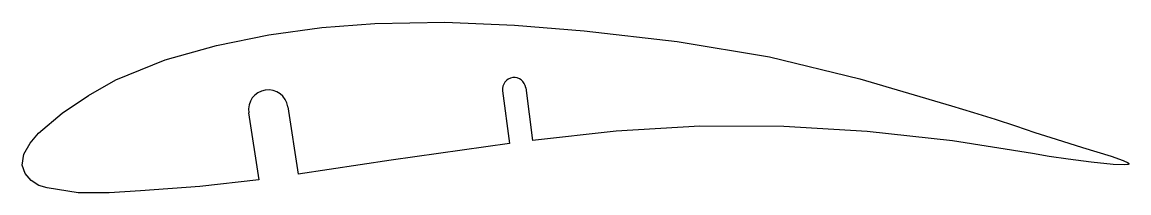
# Model space of a CAD drawing. Extents: x -135 to 135, y -13 to 28.
import ezdxf

# ---------------------------------------------------------------- set-up
doc = ezdxf.new("R2010")
doc.units = 0
doc.layers.add('VISIBLE', color=7, linetype='CONTINUOUS')

msp = doc.modelspace()

# ---------------------------------------------------------------- linework, layer by layer
at = {"layer": 'VISIBLE'}
for p, q in [((-17.79, 11.59), (-16.13, -1.26)), ((-12.13, 12.32), (-10.48, -0.51)), ((-79.76, 6.22), (-77.25, -10.14)), ((-70.17, 7.69), (-67.66, -8.75))]:
    msp.add_line(p, q, dxfattribs=at)
for points in [[(-77.25, -10.14), (-91.69, -11.76), (-106.18, -12.79), (-113.77, -13.29), (-121.38, -13.25), (-128.9, -12.1), (-130.97, -11.46), (-132.86, -10.27), (-134.33, -8.57), (-135.04, -6.58), (-134.59, -3.82), (-133.05, -1.14), (-131.08, 1.22), (-125.29, 6.16), (-118.88, 10.47), (-112.21, 14.27), (-100.14, 19.14), (-87.6, 22.63), (-74.84, 25.2), (-61.94, 26.99), (-48.96, 28.02), (-31.91, 28.31), (-14.88, 27.58), (2.11, 26.17), (24.79, 23.6), (47.35, 19.88), (69.37, 14.49), (91.75, 7.93), (97.16, 6.28), (102.39, 4.65), (107.36, 3.04), (112.09, 1.46), (117.27, -0.24), (123.75, -2.24), (130.75, -4.38), (133.61, -5.38), (134.86, -5.97), (135.04, -6.16), (135.01, -6.27), (134.85, -6.35), (134.64, -6.4), (134.07, -6.45), (131.23, -6.35), (125.82, -5.83), (120.23, -5.11), (115.57, -4.39), (111.54, -3.69), (92.02, -0.65), (71.2, 1.64), (50.87, 2.9), (30.36, 2.99), (9.89, 1.76), (-10.48, -0.51)], [(-16.13, -1.26), (-45.01, -5.29), (-67.66, -8.75)]]:
    msp.add_lwpolyline(points, dxfattribs=at)
for centre, radius, start, end in [((-14.96, 11.96), 2.85, 7.3587, 187.3587), ((-74.96, 6.96), 4.85, 8.6903, 188.6903)]:
    msp.add_arc(centre, radius, start, end, dxfattribs=at)

doc.saveas('drawing.dxf')
